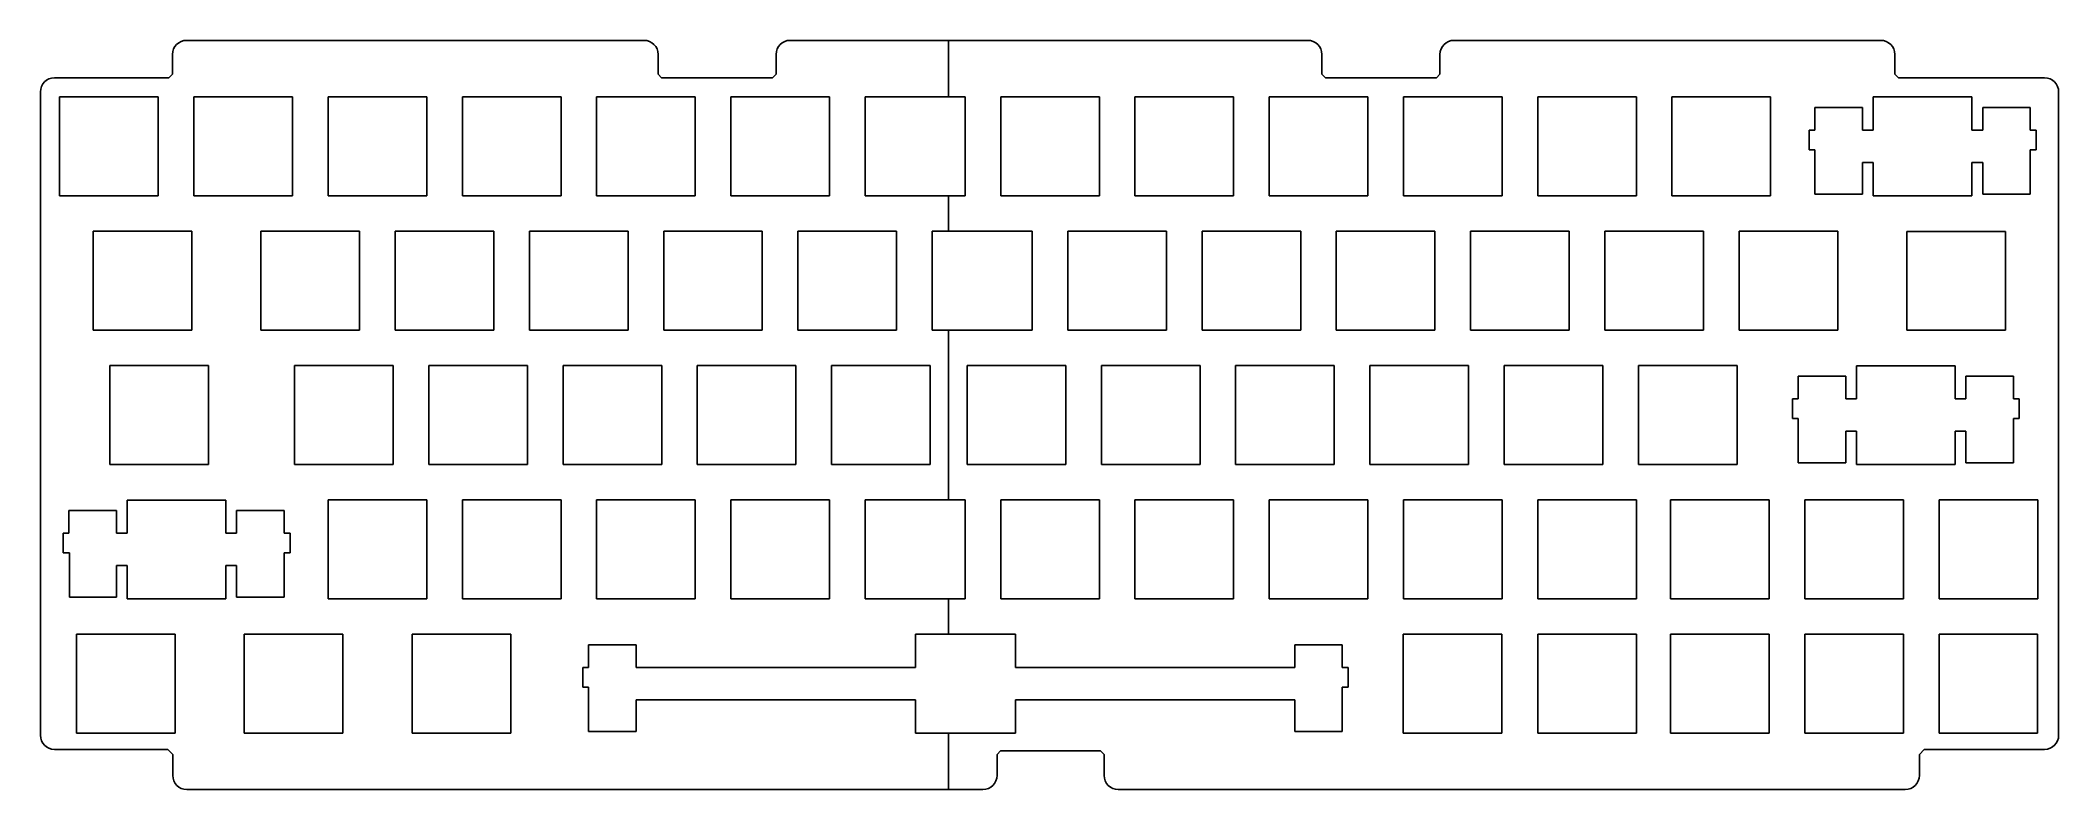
# Model space of a CAD drawing. Header units: millimetres. Extents: x -143 to 143, y -53 to 53.
import ezdxf

# ---------------------------------------------------------------- set-up
doc = ezdxf.new("R2010")
doc.units = ezdxf.units.MM
doc.layers.add('绘制草图 43', color=7, linetype='Continuous')

msp = doc.modelspace()

# ---------------------------------------------------------------- linework, layer by layer
at = {"layer": '绘制草图 43'}
for p, q in [((-122.16, 53.01), (-57.25, 53.01)), ((-36.51, 53.01), (-14.05, 53.01)), ((-14.05, 44.98), (-14.05, 53.01)), ((-14.05, 53.01), (36.95, 53.01)), ((-14.05, 44.98), (-14.05, 53.01)), ((57.7, 53.01), (118.25, 53.01)), ((-124.16, 51.01), (-124.16, 48.21)), ((-55.25, 51.01), (-55.25, 48.21)), ((-38.51, 51.01), (-38.51, 48.21)), ((38.95, 51.01), (38.95, 48.21)), ((55.7, 51.01), (55.7, 48.21)), ((120.25, 51.01), (120.25, 48.21)), ((-140.91, 47.71), (-124.66, 47.71)), ((-124.16, 48.21), (-124.66, 47.71)), ((-55.25, 48.21), (-54.75, 47.71)), ((-54.75, 47.71), (-39.01, 47.71)), ((-38.51, 48.21), (-39.01, 47.71)), ((38.95, 48.21), (39.45, 47.71)), ((39.45, 47.71), (55.2, 47.71)), ((55.7, 48.21), (55.2, 47.71)), ((120.25, 48.21), (120.75, 47.71)), ((120.75, 47.71), (141.5, 47.71)), ((-142.91, -45.54), (-142.91, 45.71)), ((-140.18, 44.98), (-126.18, 44.98)), ((-140.18, 30.98), (-140.18, 44.98)), ((-126.18, 44.98), (-126.18, 30.98)), ((-121.13, 44.98), (-107.13, 44.98)), ((-121.13, 30.98), (-121.13, 44.98)), ((-107.13, 44.98), (-107.13, 30.98)), ((-102.08, 44.98), (-88.08, 44.98)), ((-102.08, 30.98), (-102.08, 44.98)), ((-88.08, 44.98), (-88.08, 30.98)), ((-83.03, 44.98), (-69.03, 44.98)), ((-83.03, 30.98), (-83.03, 44.98)), ((-69.03, 44.98), (-69.03, 30.98)), ((-63.98, 44.98), (-49.98, 44.98)), ((-63.98, 30.98), (-63.98, 44.98)), ((-49.98, 44.98), (-49.98, 30.98)), ((-44.93, 44.98), (-30.93, 44.98)), ((-44.93, 30.98), (-44.93, 44.98)), ((-30.93, 44.98), (-30.93, 30.98)), ((-25.88, 30.98), (-25.88, 44.98)), ((-25.88, 44.98), (-14.05, 44.98)), ((-14.05, 44.98), (-11.68, 44.98)), ((-11.68, 44.98), (-11.68, 30.98)), ((-6.63, 30.98), (-6.63, 44.98)), ((-6.63, 44.98), (7.37, 44.98)), ((7.37, 44.98), (7.37, 30.98)), ((12.42, 30.98), (12.42, 44.98)), ((12.42, 44.98), (26.42, 44.98)), ((26.42, 44.98), (26.42, 30.98)), ((31.47, 30.98), (31.47, 44.98)), ((31.47, 44.98), (45.47, 44.98)), ((45.47, 44.98), (45.47, 30.98)), ((50.52, 30.98), (50.52, 44.98)), ((50.52, 44.98), (64.52, 44.98)), ((64.52, 44.98), (64.52, 30.98)), ((69.57, 30.98), (69.57, 44.98)), ((69.57, 44.98), (83.57, 44.98)), ((83.57, 44.98), (83.57, 30.98)), ((88.62, 30.98), (88.62, 44.98)), ((88.62, 44.98), (102.62, 44.98)), ((102.62, 44.98), (102.62, 30.98)), ((108.92, 43.51), (108.92, 40.28)), ((115.67, 43.51), (108.92, 43.51)), ((115.67, 40.28), (115.67, 43.51)), ((117.19, 44.98), (117.19, 40.28)), ((131.19, 44.98), (117.19, 44.98)), ((131.19, 40.28), (131.19, 44.98)), ((132.72, 43.51), (132.72, 40.28)), ((139.47, 43.51), (132.72, 43.51)), ((139.47, 40.28), (139.47, 43.51)), ((143.5, 45.71), (143.5, -45.54)), ((108.09, 40.28), (108.09, 37.48)), ((108.92, 40.28), (108.09, 40.28)), ((117.19, 40.28), (115.67, 40.28)), ((132.72, 40.28), (131.19, 40.28)), ((140.29, 40.28), (139.47, 40.28)), ((140.29, 37.48), (140.29, 40.28)), ((108.09, 37.48), (108.92, 37.48)), ((108.92, 37.48), (108.92, 31.21)), ((139.47, 37.48), (140.29, 37.48)), ((139.47, 31.21), (139.47, 37.48)), ((115.67, 35.68), (117.19, 35.68)), ((115.67, 31.21), (115.67, 35.68)), ((117.19, 35.68), (117.19, 30.98)), ((131.19, 35.68), (132.72, 35.68)), ((131.19, 30.98), (131.19, 35.68)), ((132.72, 35.68), (132.72, 31.21)), ((-126.18, 30.98), (-140.18, 30.98)), ((-107.13, 30.98), (-121.13, 30.98)), ((-88.08, 30.98), (-102.08, 30.98)), ((-69.03, 30.98), (-83.03, 30.98)), ((-49.98, 30.98), (-63.98, 30.98)), ((-30.93, 30.98), (-44.93, 30.98)), ((-14.05, 30.98), (-25.88, 30.98)), ((-14.05, 25.93), (-14.05, 30.98)), ((-11.68, 30.98), (-14.05, 30.98)), ((-14.05, 25.93), (-14.05, 30.98)), ((7.37, 30.98), (-6.63, 30.98)), ((26.42, 30.98), (12.42, 30.98)), ((45.47, 30.98), (31.47, 30.98)), ((64.52, 30.98), (50.52, 30.98)), ((83.57, 30.98), (69.57, 30.98)), ((102.62, 30.98), (88.62, 30.98)), ((108.92, 31.21), (115.67, 31.21)), ((117.19, 30.98), (131.19, 30.98)), ((132.72, 31.21), (139.47, 31.21)), ((-135.42, 25.93), (-121.42, 25.93)), ((-135.42, 11.93), (-135.42, 25.93)), ((-121.42, 25.93), (-121.42, 11.93)), ((-111.61, 25.93), (-97.61, 25.93)), ((-111.61, 11.93), (-111.61, 25.93)), ((-97.61, 25.93), (-97.61, 11.93)), ((-92.56, 25.93), (-78.56, 25.93)), ((-92.56, 11.93), (-92.56, 25.93)), ((-78.56, 25.93), (-78.56, 11.93)), ((-73.51, 25.93), (-59.51, 25.93)), ((-73.51, 11.93), (-73.51, 25.93)), ((-59.51, 25.93), (-59.51, 11.93)), ((-54.46, 25.93), (-40.46, 25.93)), ((-54.46, 11.93), (-54.46, 25.93)), ((-40.46, 25.93), (-40.46, 11.93)), ((-35.41, 25.93), (-21.41, 25.93)), ((-35.41, 11.93), (-35.41, 25.93)), ((-21.41, 25.93), (-21.41, 11.93)), ((-16.36, 11.93), (-16.36, 25.93)), ((-16.36, 25.93), (-14.05, 25.93)), ((-14.05, 25.93), (-2.16, 25.93)), ((-2.16, 25.93), (-2.16, 11.93)), ((2.9, 25.93), (16.89, 25.93)), ((2.9, 11.93), (2.9, 25.93)), ((16.89, 25.93), (16.89, 11.93)), ((21.95, 25.93), (35.94, 25.93)), ((21.95, 11.93), (21.95, 25.93)), ((35.94, 25.93), (35.94, 11.93)), ((40.99, 25.93), (54.99, 25.93)), ((40.99, 11.93), (40.99, 25.93)), ((54.99, 25.93), (54.99, 11.93)), ((60.05, 25.93), (74.04, 25.93)), ((60.05, 11.93), (60.05, 25.93)), ((74.04, 25.93), (74.04, 11.93)), ((79.09, 11.93), (79.09, 25.93)), ((79.09, 25.93), (93.09, 25.93)), ((93.09, 25.93), (93.09, 11.93)), ((98.14, 11.93), (98.14, 25.93)), ((98.14, 25.93), (112.14, 25.93)), ((112.14, 25.93), (112.14, 11.93)), ((121.95, 25.92), (121.95, 11.92)), ((135.95, 25.92), (121.95, 25.92)), ((135.95, 11.92), (135.95, 25.92)), ((-121.42, 11.93), (-135.42, 11.93)), ((-97.61, 11.93), (-111.61, 11.93)), ((-78.56, 11.93), (-92.56, 11.93)), ((-59.51, 11.93), (-73.51, 11.93)), ((-40.46, 11.93), (-54.46, 11.93)), ((-21.41, 11.93), (-35.41, 11.93)), ((-14.05, 11.93), (-16.36, 11.93)), ((-14.05, -12.17), (-14.05, 11.93)), ((-2.16, 11.93), (-14.05, 11.93)), ((-14.05, -12.17), (-14.05, 11.93)), ((16.89, 11.93), (2.9, 11.93)), ((35.94, 11.93), (21.95, 11.93)), ((54.99, 11.93), (40.99, 11.93)), ((74.04, 11.93), (60.05, 11.93)), ((93.09, 11.93), (79.09, 11.93)), ((112.14, 11.93), (98.14, 11.93)), ((121.95, 11.92), (135.95, 11.92)), ((-133.04, -7.12), (-133.04, 6.88)), ((-133.04, 6.88), (-119.04, 6.88)), ((-119.04, 6.88), (-119.04, -7.12)), ((-106.84, -7.12), (-106.84, 6.88)), ((-106.84, 6.88), (-92.84, 6.88)), ((-92.84, 6.88), (-92.84, -7.12)), ((-87.79, -7.12), (-87.79, 6.88)), ((-87.79, 6.88), (-73.79, 6.88)), ((-73.79, 6.88), (-73.79, -7.12)), ((-68.74, -7.12), (-68.74, 6.88)), ((-68.74, 6.88), (-54.74, 6.88)), ((-54.74, 6.88), (-54.74, -7.12)), ((-49.69, -7.12), (-49.69, 6.88)), ((-49.69, 6.88), (-35.69, 6.88)), ((-35.69, 6.88), (-35.69, -7.12)), ((-30.64, -7.12), (-30.64, 6.88)), ((-30.64, 6.88), (-16.64, 6.88)), ((-16.64, 6.88), (-16.64, -7.12)), ((-11.39, 6.88), (2.61, 6.88)), ((-11.39, -7.12), (-11.39, 6.88)), ((2.61, 6.88), (2.61, -7.12)), ((7.66, -7.12), (7.66, 6.88)), ((7.66, 6.88), (21.66, 6.88)), ((21.66, 6.88), (21.66, -7.12)), ((26.71, -7.12), (26.71, 6.88)), ((26.71, 6.88), (40.71, 6.88)), ((40.71, 6.88), (40.71, -7.12)), ((45.76, -7.12), (45.76, 6.88)), ((45.76, 6.88), (59.76, 6.88)), ((59.76, 6.88), (59.76, -7.12)), ((64.81, -7.12), (64.81, 6.88)), ((64.81, 6.88), (78.81, 6.88)), ((78.81, 6.88), (78.81, -7.12)), ((83.86, -7.12), (83.86, 6.88)), ((83.86, 6.88), (97.86, 6.88)), ((97.86, 6.88), (97.86, -7.12)), ((114.8, 2.17), (114.8, 6.87)), ((114.8, 6.87), (128.81, 6.87)), ((128.81, 6.87), (128.81, 2.17)), ((106.53, 2.17), (106.53, 5.4)), ((106.53, 5.4), (113.28, 5.4)), ((113.28, 5.4), (113.28, 2.17)), ((130.33, 2.17), (130.33, 5.4)), ((130.33, 5.4), (137.08, 5.4)), ((137.08, 5.4), (137.08, 2.17)), ((105.71, -0.63), (105.71, 2.17)), ((105.71, 2.17), (106.53, 2.17)), ((113.28, 2.17), (114.8, 2.17)), ((128.81, 2.17), (130.33, 2.17)), ((137.08, 2.17), (137.9, 2.17)), ((137.9, 2.17), (137.9, -0.63)), ((106.53, -0.63), (105.71, -0.63)), ((106.53, -6.9), (106.53, -0.63)), ((114.8, -2.43), (113.28, -2.43)), ((113.28, -2.43), (113.28, -6.9)), ((114.8, -7.13), (114.8, -2.43)), ((130.33, -2.43), (128.81, -2.43)), ((128.81, -2.43), (128.81, -7.13)), ((130.33, -6.9), (130.33, -2.43)), ((137.9, -0.63), (137.08, -0.63)), ((137.08, -0.63), (137.08, -6.9)), ((-119.04, -7.12), (-133.04, -7.12)), ((-92.84, -7.12), (-106.84, -7.12)), ((-73.79, -7.12), (-87.79, -7.12)), ((-54.74, -7.12), (-68.74, -7.12)), ((-35.69, -7.12), (-49.69, -7.12)), ((-16.64, -7.12), (-30.64, -7.12)), ((2.61, -7.12), (-11.39, -7.12)), ((21.66, -7.12), (7.66, -7.12)), ((40.71, -7.12), (26.71, -7.12)), ((59.76, -7.12), (45.76, -7.12)), ((78.81, -7.12), (64.81, -7.12)), ((97.86, -7.12), (83.86, -7.12)), ((113.28, -6.9), (106.53, -6.9)), ((128.81, -7.13), (114.8, -7.13)), ((137.08, -6.9), (130.33, -6.9)), ((-138.86, -16.88), (-138.86, -13.65)), ((-138.86, -13.65), (-132.11, -13.65)), ((-132.11, -13.65), (-132.11, -16.88)), ((-130.58, -16.88), (-130.58, -12.18)), ((-130.58, -12.18), (-116.58, -12.18)), ((-116.58, -12.18), (-116.58, -16.88)), ((-115.06, -16.88), (-115.06, -13.65)), ((-115.06, -13.65), (-108.31, -13.65)), ((-108.31, -13.65), (-108.31, -16.88)), ((-102.08, -12.17), (-88.08, -12.17)), ((-102.08, -26.17), (-102.08, -12.17)), ((-88.08, -12.17), (-88.08, -26.17)), ((-83.03, -12.17), (-69.03, -12.17)), ((-83.03, -26.17), (-83.03, -12.17)), ((-69.03, -12.17), (-69.03, -26.17)), ((-63.98, -12.17), (-49.98, -12.17)), ((-63.98, -26.17), (-63.98, -12.17)), ((-49.98, -12.17), (-49.98, -26.17)), ((-44.93, -12.17), (-30.93, -12.17)), ((-44.93, -26.17), (-44.93, -12.17)), ((-30.93, -12.17), (-30.93, -26.17)), ((-25.88, -26.17), (-25.88, -12.17)), ((-25.88, -12.17), (-14.05, -12.17)), ((-14.05, -12.17), (-11.68, -12.17)), ((-11.68, -12.17), (-11.68, -26.17)), ((-6.63, -26.17), (-6.63, -12.17)), ((-6.63, -12.17), (7.37, -12.17)), ((7.37, -12.17), (7.37, -26.17)), ((12.42, -12.17), (26.42, -12.17)), ((12.42, -26.17), (12.42, -12.17)), ((26.42, -12.17), (26.42, -26.17)), ((31.47, -12.17), (45.47, -12.17)), ((31.47, -26.17), (31.47, -12.17)), ((45.47, -12.17), (45.47, -26.17)), ((50.52, -12.17), (64.52, -12.17)), ((50.52, -26.17), (50.52, -12.17)), ((64.52, -12.17), (64.52, -26.17)), ((69.57, -26.17), (69.57, -12.17)), ((69.57, -12.17), (83.57, -12.17)), ((83.57, -12.17), (83.57, -26.17)), ((88.43, -12.17), (88.43, -26.17)), ((102.43, -12.17), (88.43, -12.17)), ((102.43, -26.17), (102.43, -12.17)), ((107.48, -12.17), (107.48, -26.17)), ((121.48, -12.17), (107.48, -12.17)), ((121.48, -26.17), (121.48, -12.17)), ((126.53, -12.17), (126.53, -26.17)), ((140.53, -12.17), (126.53, -12.17)), ((140.53, -26.17), (140.53, -12.17)), ((-139.68, -19.68), (-139.68, -16.88)), ((-139.68, -16.88), (-138.86, -16.88)), ((-132.11, -16.88), (-130.58, -16.88)), ((-116.58, -16.88), (-115.06, -16.88)), ((-108.31, -16.88), (-107.48, -16.88)), ((-107.48, -16.88), (-107.48, -19.68)), ((-138.86, -19.68), (-139.68, -19.68)), ((-138.86, -19.68), (-138.8, -19.68)), ((-138.8, -19.68), (-138.8, -25.95)), ((-107.48, -19.68), (-108.31, -19.68)), ((-108.31, -19.68), (-108.31, -25.95)), ((-130.58, -21.48), (-132.11, -21.48)), ((-132.11, -21.48), (-132.11, -25.95)), ((-130.58, -26.18), (-130.58, -21.48)), ((-115.06, -21.48), (-116.58, -21.48)), ((-116.58, -21.48), (-116.58, -26.18)), ((-115.06, -25.95), (-115.06, -21.48)), ((-132.11, -25.95), (-138.8, -25.95)), ((-116.58, -26.18), (-130.58, -26.18)), ((-108.31, -25.95), (-115.06, -25.95)), ((-88.08, -26.17), (-102.08, -26.17)), ((-69.03, -26.17), (-83.03, -26.17)), ((-49.98, -26.17), (-63.98, -26.17)), ((-30.93, -26.17), (-44.93, -26.17)), ((-14.05, -26.17), (-25.88, -26.17)), ((-14.05, -31.22), (-14.05, -26.17)), ((-11.68, -26.17), (-14.05, -26.17)), ((-14.05, -31.22), (-14.05, -26.17)), ((7.37, -26.17), (-6.63, -26.17)), ((26.42, -26.17), (12.42, -26.17)), ((45.47, -26.17), (31.47, -26.17)), ((64.52, -26.17), (50.52, -26.17)), ((83.57, -26.17), (69.57, -26.17)), ((88.43, -26.17), (102.43, -26.17)), ((107.48, -26.17), (121.48, -26.17)), ((126.53, -26.17), (140.53, -26.17)), ((-137.8, -31.22), (-123.8, -31.22)), ((-137.8, -45.22), (-137.8, -31.22)), ((-123.8, -31.22), (-123.8, -45.22)), ((-113.99, -31.22), (-99.99, -31.22)), ((-113.99, -45.22), (-113.99, -31.22)), ((-99.99, -31.22), (-99.99, -45.22)), ((-90.17, -31.22), (-76.17, -31.22)), ((-90.17, -45.22), (-90.17, -31.22)), ((-76.17, -31.22), (-76.17, -45.22)), ((-18.74, -31.22), (-18.74, -35.92)), ((-14.05, -31.22), (-18.74, -31.22)), ((-4.54, -31.22), (-14.05, -31.22)), ((-4.54, -35.92), (-4.54, -31.22)), ((50.5, -45.22), (50.5, -31.22)), ((50.5, -31.22), (64.5, -31.22)), ((64.5, -31.22), (64.5, -45.22)), ((69.57, -31.22), (69.57, -45.22)), ((83.57, -31.22), (69.57, -31.22)), ((83.57, -45.22), (83.57, -31.22)), ((88.42, -31.22), (88.42, -45.22)), ((102.42, -31.22), (88.42, -31.22)), ((102.42, -45.22), (102.42, -31.22)), ((107.47, -31.22), (107.47, -45.22)), ((121.47, -31.22), (107.47, -31.22)), ((121.47, -45.22), (121.47, -31.22)), ((126.52, -31.22), (126.52, -45.22)), ((140.52, -31.22), (126.52, -31.22)), ((140.52, -45.22), (140.52, -31.22)), ((-65.11, -32.69), (-65.11, -35.92)), ((-58.36, -32.69), (-65.11, -32.69)), ((-58.36, -35.92), (-58.36, -32.69)), ((35.09, -32.69), (35.09, -35.92)), ((41.84, -32.69), (35.09, -32.69)), ((41.84, -35.92), (41.84, -32.69)), ((-65.94, -35.92), (-65.94, -38.72)), ((-65.11, -35.92), (-65.94, -35.92)), ((-18.74, -35.92), (-58.36, -35.92)), ((35.09, -35.92), (-4.54, -35.92)), ((42.66, -35.92), (41.84, -35.92)), ((42.66, -38.72), (42.66, -35.92)), ((-65.94, -38.72), (-65.11, -38.72)), ((-65.11, -38.72), (-65.11, -44.99)), ((41.84, -38.72), (42.66, -38.72)), ((41.84, -44.99), (41.84, -38.72)), ((-58.36, -44.99), (-58.36, -40.52)), ((-58.36, -40.52), (-18.74, -40.52)), ((-18.74, -40.52), (-18.74, -45.22)), ((-4.54, -40.52), (35.09, -40.52)), ((-4.54, -45.22), (-4.54, -40.52)), ((35.09, -40.52), (35.09, -44.99)), ((-123.8, -45.22), (-137.8, -45.22)), ((-99.99, -45.22), (-113.99, -45.22)), ((-76.17, -45.22), (-90.17, -45.22)), ((-65.11, -44.99), (-58.36, -44.99)), ((-18.74, -45.22), (-14.05, -45.22)), ((-14.05, -53.24), (-14.05, -45.22)), ((-14.05, -45.22), (-4.54, -45.22)), ((-14.05, -53.24), (-14.05, -45.22)), ((35.09, -44.99), (41.84, -44.99)), ((64.5, -45.22), (50.5, -45.22)), ((69.57, -45.22), (83.57, -45.22)), ((88.42, -45.22), (102.42, -45.22)), ((107.47, -45.22), (121.47, -45.22)), ((126.52, -45.22), (140.52, -45.22)), ((-124.83, -47.54), (-140.91, -47.54)), ((-124.83, -47.54), (-124.13, -48.24)), ((-124.13, -51.24), (-124.13, -48.24)), ((-7.15, -48.24), (-6.65, -47.74)), ((-7.15, -51.24), (-7.15, -48.24)), ((7.55, -47.74), (-6.65, -47.74)), ((8.05, -48.24), (7.55, -47.74)), ((8.05, -51.24), (8.05, -48.24)), ((123.73, -48.24), (124.43, -47.54)), ((123.73, -51.24), (123.73, -48.24)), ((141.5, -47.54), (124.43, -47.54)), ((-14.05, -53.24), (-122.13, -53.24)), ((-9.15, -53.24), (-14.05, -53.24)), ((121.73, -53.24), (10.05, -53.24))]:
    msp.add_line(p, q, dxfattribs=at)
for centre, start, end in [((-122.16, 51.01), 90, 180), ((-57.25, 51.01), 0, 90), ((-36.51, 51.01), 90, 180), ((36.95, 51.01), 0, 90), ((57.7, 51.01), 90, 180), ((118.25, 51.01), 0, 90), ((-140.91, 45.71), 90, 180), ((141.5, 45.71), 0, 90), ((-140.91, -45.54), 180, 270), ((141.5, -45.54), 270, 0), ((-122.13, -51.24), 180, 270), ((-9.15, -51.24), 270, 0), ((10.05, -51.24), 180, 270), ((121.73, -51.24), 270, 0)]:
    msp.add_arc(centre, 2, start, end, dxfattribs=at)

doc.saveas('drawing.dxf')
